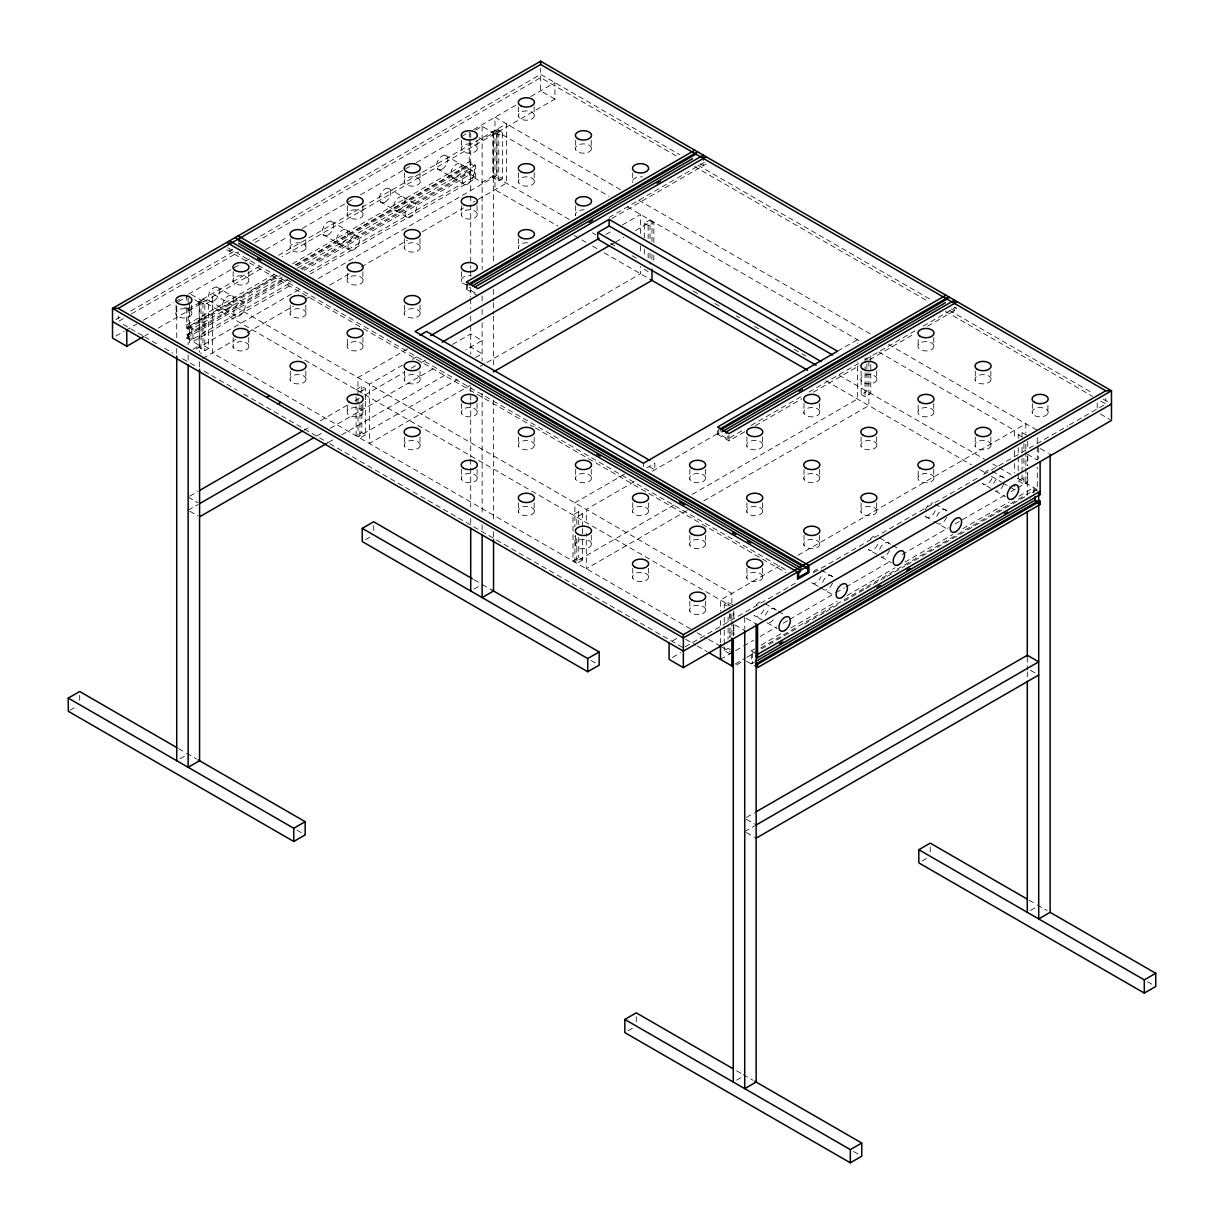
<?xml version="1.0" encoding="UTF-8"?>
<svg xmlns="http://www.w3.org/2000/svg" width="1224" height="1224" viewBox="0 0 1224 1224"><rect width="100%" height="100%" fill="white"/><g stroke="black" fill="none" stroke-linecap="round" stroke-linejoin="round"><path stroke-width="0.75" stroke-dasharray="5 3.75" d="M232.805 249.482L229.531 251.364L229.531 247.738M115.821 319.648L120.778 316.787M130.693 311.064L234.84 250.935M253.016 240.44L540.641 74.389L679.626 154.622M123.18 318.699L118.223 321.56L118.223 315.914M131.427 313.941L238.68 252.022M255.173 242.49L540.641 77.678L677.79 156.856M115.821 336.126L124.083 331.367M125.735 330.404L136.706 324.069M143.315 320.26L173.67 302.726M175.323 301.777L181.948 297.952M188.557 294.142L239.797 264.552M245.703 261.14L249.711 258.83M265.516 249.711L287.732 236.875M302.389 228.414L353.246 199.053M360.468 194.891L409.795 166.403M416.405 162.593L467.92 132.85M473.52 129.622L515.855 105.172M530.726 96.589L554.916 82.62L554.916 99.098L282.025 256.658M178.367 301.67L188.144 296.024M475.616 130.05L482.134 126.286L494.97 133.707M208.646 348.457L202.939 345.153L202.939 299.023L208.646 302.313L208.646 348.457L204.821 350.661L199.114 347.371L199.114 301.226L262.074 264.874M278.582 255.342L506.399 123.823L506.399 183.141L473.382 202.205M188.144 309.198L199.573 302.619L199.573 352.237M144.968 335.789L148.272 333.877M158.187 328.154L263.986 267.062M199.114 301.226L204.821 304.516L208.646 302.313M274.298 274.298L186.721 324.865L193.01 328.491L193.01 341.664L292.154 284.427M292.475 263.803L469.297 161.721L475.57 165.347L475.57 178.536L310.33 273.931M186.721 308.173L186.721 328.154L187.869 328.812L187.869 326.839L277.098 275.323M295.275 264.828L470.429 163.695L474.422 166.005L474.422 176.547L309.182 271.957M186.721 328.154L277.603 275.675M295.78 265.195L469.297 165.011L470.429 165.668L470.429 163.695M187.869 328.812L280.403 275.385M296.927 265.853L470.429 165.668M187.869 326.839L191.862 329.149L282.239 276.961M297.616 268.087L475.57 165.347M193.04 349.223L199.573 345.459L186.721 338.038L186.721 334.749L284.213 278.46M300.737 268.913L469.297 171.605L470.429 172.263L470.429 174.252L302.389 271.254M186.721 334.749L187.869 335.407L285.36 279.118M301.884 269.571L470.429 172.263M186.721 338.038L287.518 279.852M187.869 335.407L187.869 337.38L191.862 339.691L289.354 283.402M196.177 349.054L301.838 288.068M318.347 278.537L496.913 175.43L502.62 178.719L502.62 132.59L496.913 129.285L496.868 175.46L496.913 129.285L502.574 132.62L498.749 134.824L493.043 131.534L493.043 177.679L498.795 180.938L502.62 178.719M202.648 358.51L235.666 339.446M247.217 332.775L293.439 306.092M304.99 299.421L311.6 295.611M329.761 285.115L349.574 273.686M361.126 267.016L407.347 240.332M422.203 231.749L463.468 207.927M466.436 283.83L466.436 289.262L469.741 287.349M609.078 217.459L705.039 162.042M611.878 218.484L706.187 164.031M407.546 348.962L357.974 377.589L357.974 436.907L457.118 379.67M605.834 234.488L612.444 230.663M622.358 224.941L640.534 214.445L640.534 234.84M365.624 399.667L365.624 388.589L361.799 386.386L356.092 389.691L356.092 395.214M644.314 237.976L644.314 223.212L650.021 219.922L650.021 240.225M402.436 365.104L369.388 384.183L369.388 443.501L470.184 385.315M412.35 359.382L417.308 356.521M610.654 244.892L613.958 242.979M615.611 242.031L623.873 237.257M635.44 230.586L651.964 221.039L651.964 241.434M359.917 391.894L365.624 388.589M644.314 223.212L648.139 225.43L653.846 222.125L653.846 242.428M189.797 496.103L198.058 491.344M303.827 430.282L310.437 426.457M320.351 420.735L346.79 405.481M355.052 400.707L363.314 395.933M364.966 394.985L404.624 372.081M411.233 368.271L419.495 363.497M421.148 362.549L426.105 359.688M452.543 344.418L470.72 333.923L482.134 340.517L465.61 350.049M188.144 510.24L198.058 504.517M316.894 435.912L322.004 432.975M330.113 428.293L436.019 367.139M328.46 442.415L333.418 439.554M341.68 434.795L447.433 373.733M475.524 357.515L482.134 353.705L470.72 347.111M365.624 401.518L365.624 434.734L361.799 432.531L356.092 435.821L356.092 406.292M480.252 366.313L485.209 363.452M486.861 362.503L640.534 273.778L640.534 266.358M365.624 434.734L359.917 438.039L359.917 404.807M69.906 710.348L76.424 706.585M365.517 539.677L370.413 536.846M624.469 474.208L574.898 502.819L574.898 526.932M837.629 351.135L857.458 339.691L857.458 343.393M646.654 467.981L654.809 463.284L654.809 469.863L646.547 465.089M582.548 526.748L582.548 513.835L578.722 511.632L573.016 514.922L573.016 561.066L578.722 557.762L582.548 559.98L582.548 537.826M634.231 481.751L586.311 509.413L586.311 522.388M652.407 471.255L720.676 431.843M717.601 430.649L717.601 434.275L720.921 432.363M582.548 513.835L576.841 517.125L576.841 524.515M718.748 428.997L718.748 433.617L727.882 438.896L744.422 429.333M751.046 425.508L802.332 395.903M808.957 392.078L858.59 363.421M865.215 359.596L916.501 329.99M923.126 326.165L956.219 307.056M717.601 434.275L729.03 440.869L745.569 431.307M755.361 425.661L801.827 398.84M813.409 392.154L859.049 365.792M869.667 359.672L915.001 333.494M927.578 326.227L957.352 309.045L954.093 307.147M179.989 758.834L184.885 756.019M473.979 589.111L480.497 585.347M861.084 371.025L861.222 394.602L866.944 391.298L866.944 358.081M674.042 504.915L574.898 562.153L574.898 536.188M692.218 494.419L857.458 399.009L857.458 361.937M861.222 394.602L865.047 396.806L870.769 393.501L870.769 354.746M582.548 559.98L576.841 563.269L576.841 537.428M687.108 510.546L586.311 568.747L586.311 533.511M703.632 500.998L868.872 405.603L868.872 370.382M779.887 565.733L720.462 600.051L720.462 611.174M798.048 555.252L1025.865 423.733L1025.865 433.005M733.819 605.528L728.051 602.254L724.226 604.472L729.994 607.731M1018.215 438.422L1018.215 434.734L1022.04 432.531L1027.747 435.821M672.389 640.978L677.346 638.117M685.012 646.884L797.206 582.104M813.715 572.572L977.073 478.263M983.668 474.453L1067.818 425.86M1069.47 424.912L1082.674 417.292M1084.326 416.344L1104.124 404.914M672.389 657.472L680.651 652.698M729.994 653.876L724.226 650.602L728.112 648.368L732.334 650.877M1018.215 473.489L1018.215 480.879L1022.04 478.676L1027.747 481.965L1027.747 472.739M720.462 659.369L741.928 646.976M743.565 646.027L753.479 640.305M760.073 636.495L776.582 626.963M783.192 623.154L788.149 620.293M789.786 619.344L834.37 593.609M836.023 592.661L844.269 587.887M845.922 586.939L890.491 561.204M902.042 554.533L948.279 527.85M954.873 524.04L1004.399 495.445M1011.009 491.635L1015.951 488.774M1017.603 487.825L1027.747 481.965M754.596 662.077L751.291 663.989L751.291 650.801L754.596 648.904M761.206 645.079L781.034 633.634M790.949 627.912L837.216 601.198M847.13 595.476L895.05 567.798M904.964 562.076L952.884 534.414M962.798 528.692L1009.066 501.978M1018.98 496.256L1033.852 487.672L1033.852 493.318M760.685 648.016L1034.999 489.646L1037.661 491.176M735.18 664.066L745.079 658.344M746.732 657.38L754.994 652.622M761.588 648.812L797.91 627.836M804.505 624.026L824.318 612.597M825.971 611.633L837.522 604.962M844.132 601.152L863.945 589.723M865.597 588.759L885.396 577.33M887.048 576.382L905.209 565.886M906.862 564.937L1025.727 496.317M1032.322 492.507L1037.279 489.646L1037.279 467.293M736.573 664.907L741.453 662.077M746.38 817.433L754.642 812.675M744.727 831.57L754.642 825.848M628.111 1030.73L632.992 1027.915M922.085 861.008L926.981 858.177M736.573 1080.165L741.453 1077.35M1030.547 910.442L1035.443 907.611M700.067 163.786L703.341 165.668L703.341 158.416M951.247 308.8L954.506 310.682L954.506 307.056M697.833 165.133L931.127 299.834M949.334 310.33L1093.277 393.439M1103.207 399.177L1111.484 403.951M694.314 166.403L928.97 301.869M945.494 311.416L1092.558 396.316M1100.82 401.089L1105.777 403.951L1105.777 398.305M554.916 99.098L540.641 90.867L540.641 68.269M1100.391 414.018L1109.893 419.511M620.537 189.72L494.97 117.229L494.97 189.735L557.838 226.027M638.744 200.231L872.008 334.902M888.548 344.449L1037.279 430.328M494.97 130.417L609.124 196.314M627.331 206.825L860.717 341.572M878.786 352.007L1014.436 430.328L1014.436 439.584M1018.215 434.734L1023.922 438.039M1040.339 448.565L1048.494 453.278M478.875 137.593L482.134 139.475L493.547 132.88L493.547 262.686M1027.288 454.211L1037.065 459.857M569.267 219.433L493.547 175.72L482.134 182.315L469.297 174.91L469.297 171.605M592.416 232.805L595.736 234.717M610.623 243.316L615.58 246.177M632.12 255.74L637.092 258.601M693.335 291.067L698.292 293.944M714.847 303.491L719.804 306.352M736.343 315.899L739.663 317.812M754.55 326.41L759.507 329.271M776.047 338.834L779.367 340.731M794.254 349.33L805.836 356.016M838.914 375.125L984.494 459.168M992.771 463.957L997.728 466.818M999.396 467.767L1010.963 474.453M1017.588 478.278L1037.279 489.646M1018.215 480.879L1023.922 484.168L1023.922 474.943M644.314 269.357L648.139 271.56M445.031 155.188L472.801 171.222A8.078 4.667 -60 0 1 467.859 183.967A8.078 4.667 -60 0 1 462.917 176.929A8.078 4.667 -60 0 1 472.801 171.222M992.266 471.133L1004.766 478.354M470.429 174.252L474.422 176.547M574.393 235.574L585.959 242.26M592.584 246.085L597.542 248.946M604.166 252.771L651.964 280.373M825.848 380.756L971.428 464.814M979.705 469.588L984.662 472.449M991.287 476.274L1001.201 481.996M1002.869 482.96L1007.826 485.821M1009.479 486.785L1014.436 489.646L1014.436 484.077M437.228 168.698L465.013 184.732M990.996 488.407L982.382 483.434A8.078 4.667 -60 0 0 992.266 477.727M995.387 490.946L1005.409 496.73M387.947 188.144L415.716 204.178A8.078 4.667 -60 0 1 410.774 216.923A8.078 4.667 -60 0 1 405.832 209.885A8.078 4.667 -60 0 1 415.716 204.178M935.182 504.089L947.682 511.311M380.144 201.654L407.929 217.688M925.298 516.39L932.275 520.429M933.912 521.363L948.325 529.686M475.187 292.995L467.583 288.604L467.583 283.983M466.436 289.262L477.85 295.856M330.863 221.1L358.632 237.135A8.078 4.667 -60 0 1 353.69 249.88A8.078 4.667 -60 0 1 348.748 242.842A8.078 4.667 -60 0 1 358.632 237.135M879.735 537.994L890.598 544.267M892.694 545.476L897.452 548.214M323.06 234.61L350.844 250.645M876.828 554.319L868.214 549.346A8.078 4.667 -60 0 0 878.098 543.64M881.219 556.859L891.24 562.642M1030.547 670.324L1035.443 673.154M821.013 570.002L833.513 577.223M286.768 279.577L291.664 282.392M818.122 586.342L811.13 582.303A8.078 4.667 -60 0 0 821.013 576.596M819.743 587.275L834.156 595.598M227.817 247.738L787.078 570.629M226.685 249.711L362.365 328.047M363.39 328.644L533.587 426.901M535.24 427.864L785.946 572.602M216.694 287.013L244.463 303.047A8.078 4.667 -60 0 1 239.522 315.792A8.078 4.667 -60 0 1 234.58 308.754A8.078 4.667 -60 0 1 244.463 303.047M765.107 603.646L776.429 610.179M778.525 611.388L784.859 615.045M208.891 300.523L236.676 316.557M762.2 619.971L754.045 615.259A8.078 4.667 -60 0 0 763.929 609.552M767.05 622.771L777.072 628.555M191.204 294.494L363.115 393.746M364.783 394.694L730.238 605.696M194.677 299.788L199.573 302.619M746.319 618.273L757.564 624.76M184.885 307.316L189.582 310.024M734.936 624.883L744.727 630.528M751.291 650.801L757.564 654.427M690.52 628.907L212.41 352.879L212.41 293.546L731.876 593.456L731.876 602.728M697.129 632.731L707.059 638.454M708.711 639.418L720.293 646.088M721.946 647.052L731.876 652.774M746.365 661.144L757.564 667.615M685.715 639.311L695.645 645.048M697.298 645.997L707.227 651.734M123.18 324.421L136.4 332.056M138.052 333.005L143.009 335.866M144.661 336.829L157.881 344.464M164.49 348.274L172.752 353.048M182.667 358.77L197.538 367.353M204.148 371.178L237.196 390.257M243.805 394.067L328.078 442.721M329.73 443.669L683.359 647.833M474.071 579.748L480.649 583.542M482.302 584.491L491.926 590.044M1029.001 900.13L1035.581 903.924M1037.218 904.873L1047.101 910.579M590.932 660.394L599.163 665.152M1147.5 981.725L1155.731 986.483M188.144 497.066L197.936 502.712M746.349 819.33L754.504 824.043M189.781 511.188L197.936 515.901M746.349 832.519L754.504 837.231M178.444 748.522L185.023 752.332M186.675 753.28L196.544 758.972M736.664 1070.801L741.591 1073.662M743.243 1074.611L753.112 1080.318M296.942 830.132L305.174 834.875M853.511 1151.463L858.452 1154.309M1097.209 403.033L1097.209 408.525M1047.928 405.343L1047.928 413.406A8.078 4.667 0 0 1 1034.418 415.487A8.078 4.667 0 0 1 1038.044 407.699A8.078 4.667 0 0 1 1047.928 413.406M1038.702 447.617L1038.702 459.077M1037.279 437.733L1037.279 443.302M1037.279 446.806L1037.279 459.979M1032.337 403.461L1032.337 413.406M1027.747 441.359L1027.747 448.749M1027.747 456.124L1027.747 465.349M1027.288 456.078L1027.288 465.671M1027.288 472.847L1027.288 496.21M1027.288 657.135L1027.288 669.911M1027.288 671.823L1027.288 677.545M1025.865 444.128L1025.865 449.682M1025.865 451.534L1025.865 466.375M1025.865 468.226L1025.865 483.052M1023.922 443.562L1023.922 450.952M1023.922 458.327L1023.922 467.568M1022.04 432.531L1022.04 436.218M1022.04 447.296L1022.04 456.521M1022.04 458.373L1022.04 473.137M1022.04 474.973L1022.04 478.676M1018.215 447.663L1018.215 455.037M1018.215 456.889L1018.215 471.653M1014.436 450.707L1014.436 456.277M1014.436 463.697L1014.436 472.954M990.843 371.025L990.843 380.45A8.078 4.667 0 0 1 977.333 382.531A8.078 4.667 0 0 1 980.959 374.728A8.078 4.667 0 0 1 990.843 380.45M990.843 436.937L990.843 446.362A8.078 4.667 0 0 1 977.333 448.443A8.078 4.667 0 0 1 980.959 440.655A8.078 4.667 0 0 1 990.843 446.362M975.253 371.025L975.253 380.45M975.253 436.937L975.253 446.362M933.759 337.533L933.759 347.478A8.078 4.667 0 0 1 920.249 349.574A8.078 4.667 0 0 1 923.875 341.771A8.078 4.667 0 0 1 933.759 347.478M933.759 403.461L933.759 413.406A8.078 4.667 0 0 1 920.249 415.487A8.078 4.667 0 0 1 923.875 407.699A8.078 4.667 0 0 1 933.759 413.406M933.759 469.373L933.759 479.318A8.078 4.667 0 0 1 920.249 481.399A8.078 4.667 0 0 1 923.875 473.612A8.078 4.667 0 0 1 933.759 479.318M930.24 846.886L930.24 854.413M918.168 339.43L918.168 347.478M918.168 405.343L918.168 413.406M918.168 471.255L918.168 479.318M876.675 371.025L876.675 380.45A8.078 4.667 0 0 1 863.165 382.531A8.078 4.667 0 0 1 866.791 374.728A8.078 4.667 0 0 1 876.675 380.45M876.675 436.937L876.675 446.362A8.078 4.667 0 0 1 863.165 448.443A8.078 4.667 0 0 1 866.791 440.655A8.078 4.667 0 0 1 876.675 446.362M876.675 502.85L876.675 512.275A8.078 4.667 0 0 1 863.165 514.355A8.078 4.667 0 0 1 866.791 506.568A8.078 4.667 0 0 1 876.675 512.275M868.872 361.111L868.872 368.531M865.047 358.051L865.047 370.964M865.047 372.815L865.047 396.806M861.084 436.937L861.084 446.362M861.084 502.85L861.084 512.275M819.59 403.461L819.59 413.406A8.078 4.667 0 0 1 806.081 415.487A8.078 4.667 0 0 1 809.707 407.699A8.078 4.667 0 0 1 819.59 413.406M819.59 469.373L819.59 479.318A8.078 4.667 0 0 1 806.081 481.399A8.078 4.667 0 0 1 809.707 473.612A8.078 4.667 0 0 1 819.59 479.318M819.59 535.286L819.59 545.231A8.078 4.667 0 0 1 806.081 547.312A8.078 4.667 0 0 1 809.707 539.524A8.078 4.667 0 0 1 819.59 545.231M804 403.461L804 413.406M804 469.373L804 479.318M804 535.286L804 545.231M762.506 436.937L762.506 446.362A8.078 4.667 0 0 1 748.996 448.443A8.078 4.667 0 0 1 752.622 440.655A8.078 4.667 0 0 1 762.506 446.362M762.506 502.85L762.506 512.275A8.078 4.667 0 0 1 748.996 514.355A8.078 4.667 0 0 1 752.622 506.568A8.078 4.667 0 0 1 762.506 512.275M762.506 568.242L762.506 578.187A8.078 4.667 0 0 1 748.996 580.268A8.078 4.667 0 0 1 752.622 572.48A8.078 4.667 0 0 1 762.506 578.187M752.423 652.774L752.423 663.332M746.915 436.937L746.915 446.362M746.915 502.85L746.915 512.275M746.915 568.242L746.915 578.187M744.727 617.355L744.727 628.799M733.819 612.903L733.819 618.441L733.757 611.097M733.298 623.949L733.298 635.394M731.876 613.851L731.876 619.619M731.876 621.272L731.876 636.296M729.994 613.27L729.994 620.644L729.932 609.613M729.03 435.423L729.03 440.869M728.112 602.223L728.051 605.957M728.112 616.988L728.051 626.244M728.112 628.065L728.051 639.173M727.882 435.821L727.882 438.896M724.287 604.427L724.226 608.16M724.287 617.355L724.226 628.463M724.287 630.268L724.226 645.063M724.287 646.884L724.226 650.602M720.462 620.446L720.462 627.851M720.462 629.717L720.462 642.692M705.422 469.373L705.422 479.318A8.078 4.667 0 0 1 691.912 481.399A8.078 4.667 0 0 1 695.538 473.612A8.078 4.667 0 0 1 705.422 479.318M705.422 535.286L705.422 545.231A8.078 4.667 0 0 1 691.912 547.312A8.078 4.667 0 0 1 695.538 539.524A8.078 4.667 0 0 1 705.422 545.231M705.422 601.198L705.422 611.143A8.078 4.667 0 0 1 691.912 613.239A8.078 4.667 0 0 1 695.538 605.436A8.078 4.667 0 0 1 705.422 611.143M689.831 469.373L689.831 479.318M689.831 535.286L689.831 545.231M689.831 601.198L689.831 611.143M653.846 255.357L653.846 260.896M651.964 254.408L651.964 261.829M650.021 253.138L650.021 264.216M648.139 225.43L648.139 238.343M648.139 253.108L648.139 258.647M648.337 502.85L648.337 512.275A8.078 4.667 0 0 1 634.828 514.355A8.078 4.667 0 0 1 638.454 506.568A8.078 4.667 0 0 1 648.337 512.275M648.337 568.242L648.337 578.187A8.078 4.667 0 0 1 634.828 580.268A8.078 4.667 0 0 1 638.454 572.48A8.078 4.667 0 0 1 648.337 578.187M644.314 249.053L644.314 256.443M643.396 463.284L643.396 466.573M640.534 245.963L640.534 253.383M636.266 1016.609L636.266 1022.254M632.747 172.752L632.747 182.697M632.747 502.85L632.747 512.275M632.747 568.242L632.747 578.187M591.253 140.332L591.253 149.741A8.078 4.667 0 0 1 577.743 151.837A8.078 4.667 0 0 1 581.369 144.034A8.078 4.667 0 0 1 591.253 149.741M591.253 469.373L591.253 479.318A8.078 4.667 0 0 1 577.743 481.399A8.078 4.667 0 0 1 581.369 473.612A8.078 4.667 0 0 1 591.253 479.318M591.253 535.286L591.253 545.231A8.078 4.667 0 0 1 577.743 547.312A8.078 4.667 0 0 1 581.369 539.524A8.078 4.667 0 0 1 591.253 545.231M582.548 528.6L582.548 535.974M578.722 511.632L578.722 524.545M578.722 537.458L578.722 557.762M575.663 140.332L575.663 149.741M575.663 205.708L575.663 215.653A8.078 4.667 0 0 1 584.169 209.809M575.663 469.373L575.663 479.318M575.663 535.286L575.663 545.231M534.169 106.84L534.169 116.785A8.078 4.667 0 0 1 520.659 118.881A8.078 4.667 0 0 1 524.285 111.078A8.078 4.667 0 0 1 534.169 116.785M534.169 172.752L534.169 182.697A8.078 4.667 0 0 1 520.659 184.793A8.078 4.667 0 0 1 524.285 176.99A8.078 4.667 0 0 1 534.169 182.697M534.169 436.937L534.169 446.362A8.078 4.667 0 0 1 520.659 448.443A8.078 4.667 0 0 1 524.285 440.655A8.078 4.667 0 0 1 534.169 446.362M534.169 502.85L534.169 512.275A8.078 4.667 0 0 1 520.659 514.355A8.078 4.667 0 0 1 524.285 506.568A8.078 4.667 0 0 1 534.169 512.275M518.578 106.84L518.578 116.785M518.578 172.752L518.578 182.697M518.578 238.665L518.578 248.61A8.078 4.667 0 0 1 528.462 242.903M518.578 436.937L518.578 446.362M518.578 502.85L518.578 512.275M498.749 180.968L498.795 134.793L493.088 131.504L493.088 177.633M493.547 289.399L493.547 300.859M493.547 302.772L493.547 314.216M493.547 316.129L493.547 367.659M493.547 400.11L493.547 522.281M493.547 531.828L493.547 539.463M482.134 126.286L482.134 269.448M482.134 295.994L482.134 301.9M482.134 309.351L482.134 315.257M482.134 322.723L482.134 361.08M482.134 393.348L482.134 515.687M482.134 525.05L482.134 532.868M477.085 140.332L477.085 149.741A8.078 4.667 0 0 1 463.575 151.837A8.078 4.667 0 0 1 467.201 144.034A8.078 4.667 0 0 1 477.085 149.741M477.085 205.708L477.085 215.653A8.078 4.667 0 0 1 463.575 217.75A8.078 4.667 0 0 1 467.201 209.947A8.078 4.667 0 0 1 477.085 215.653M477.085 403.461L477.085 413.406A8.078 4.667 0 0 1 463.575 415.487A8.078 4.667 0 0 1 467.201 407.699A8.078 4.667 0 0 1 477.085 413.406M477.085 469.373L477.085 479.318A8.078 4.667 0 0 1 463.575 481.399A8.078 4.667 0 0 1 467.201 473.612A8.078 4.667 0 0 1 477.085 479.318M470.72 132.88L470.72 193.958M470.72 195.871L470.72 268.408M470.72 270.32L470.72 276.043M470.72 287.502L470.72 297.034M470.72 298.947L470.72 308.494M470.72 316.129L470.72 323.763M470.72 325.676L470.72 354.302M470.72 386.753L470.72 400.11M470.72 402.023L470.72 457.378M470.72 459.291L470.72 507.011M470.72 518.456L470.72 524.178M469.297 132.054L469.297 137.624M469.297 139.475L469.297 165.011M461.494 140.332L461.494 149.741M461.494 205.708L461.494 215.653M461.494 271.621L461.494 281.566M461.494 403.461L461.494 413.406M461.494 469.373L461.494 479.318M420 172.752L420 182.697A8.078 4.667 0 0 1 406.49 184.793A8.078 4.667 0 0 1 410.117 176.99A8.078 4.667 0 0 1 420 182.697M420 238.665L420 248.61A8.078 4.667 0 0 1 406.49 250.706A8.078 4.667 0 0 1 410.117 242.903A8.078 4.667 0 0 1 420 248.61M420 305.113L420 314.522A8.078 4.667 0 0 1 406.49 316.618A8.078 4.667 0 0 1 410.117 308.815A8.078 4.667 0 0 1 420 314.522M420 371.025L420 380.45A8.078 4.667 0 0 1 406.49 382.531A8.078 4.667 0 0 1 410.117 374.728A8.078 4.667 0 0 1 420 380.45M420 436.937L420 446.362A8.078 4.667 0 0 1 406.49 448.443A8.078 4.667 0 0 1 410.117 440.655A8.078 4.667 0 0 1 420 446.362M404.41 172.752L404.41 182.697M404.41 238.665L404.41 248.61M404.41 305.113L404.41 314.522M404.41 371.025L404.41 380.45M404.41 436.937L404.41 446.362M373.672 525.555L373.672 533.083M362.916 205.708L362.916 215.653A8.078 4.667 0 0 1 349.406 217.75A8.078 4.667 0 0 1 353.032 209.947A8.078 4.667 0 0 1 362.916 215.653M362.916 271.621L362.916 281.566A8.078 4.667 0 0 1 349.406 283.662A8.078 4.667 0 0 1 353.032 275.859A8.078 4.667 0 0 1 362.916 281.566M362.916 337.533L362.916 347.478A8.078 4.667 0 0 1 349.406 349.574A8.078 4.667 0 0 1 353.032 341.771A8.078 4.667 0 0 1 362.916 347.478M362.916 403.461L362.916 413.406A8.078 4.667 0 0 1 349.406 415.487A8.078 4.667 0 0 1 353.032 407.699A8.078 4.667 0 0 1 362.916 413.406M361.799 386.386L361.799 393.776M361.799 404.838L361.799 432.531M356.092 397.066L356.092 404.456M347.325 205.708L347.325 215.653M347.325 273.503L347.325 281.566M347.325 339.43L347.325 347.478M347.325 405.343L347.325 413.406M305.832 240.547L305.832 248.61A8.078 4.667 0 0 1 292.337 250.706A8.078 4.667 0 0 1 295.948 242.903A8.078 4.667 0 0 1 305.832 248.61M305.832 305.113L305.832 314.522A8.078 4.667 0 0 1 292.337 316.618A8.078 4.667 0 0 1 295.948 308.815A8.078 4.667 0 0 1 305.832 314.522M305.832 371.025L305.832 380.45A8.078 4.667 0 0 1 292.337 382.531A8.078 4.667 0 0 1 295.948 374.728A8.078 4.667 0 0 1 305.832 380.45M290.241 238.665L290.241 248.61M290.241 305.113L290.241 314.522M290.241 371.025L290.241 380.45M248.747 271.621L248.747 281.566A8.078 4.667 0 0 1 235.253 283.662A8.078 4.667 0 0 1 238.864 275.859A8.078 4.667 0 0 1 248.747 281.566M248.747 337.533L248.747 347.478A8.078 4.667 0 0 1 235.253 349.574A8.078 4.667 0 0 1 238.864 341.771A8.078 4.667 0 0 1 248.747 347.478M233.157 271.621L233.157 281.566M233.157 337.533L233.157 347.478M204.821 304.516L204.821 350.661M200.996 300.14L200.996 353.904M199.573 361.784L199.573 369.418M191.663 305.113L191.663 314.522A8.078 4.667 0 0 1 178.168 316.618A8.078 4.667 0 0 1 181.779 308.815A8.078 4.667 0 0 1 191.663 314.522M191.862 329.149L191.862 339.691M189.582 302.818L189.582 345.459M188.144 297.922L188.144 305.572M188.144 307.469L188.144 344.602M188.144 355.021L188.144 360.912M186.721 295.198L186.721 300.752M176.73 306.428L176.73 338.88M176.73 348.427L176.73 354.149M176.072 305.113L176.072 314.522M79.698 695.278L79.698 702.806M467.201 284.871A8.078 4.667 0 0 1 461.494 279.164A8.078 4.667 0 0 1 471.378 275.859M632.747 180.28A8.078 4.667 0 0 1 642.631 176.99M879.628 549.346A8.078 4.667 -60 0 1 886.054 542.569A8.078 4.667 -60 0 1 890.292 546.501M889.527 550.234A8.078 4.667 -60 0 1 881.724 557.149M946.611 517.278A8.078 4.667 -60 0 1 938.808 524.193M936.712 516.39A8.078 4.667 -60 0 1 946.611 510.683M1003.695 484.322A8.078 4.667 -60 0 1 995.892 491.237M993.796 483.434A8.078 4.667 -60 0 1 1003.695 477.727M832.442 583.19A8.078 4.667 -60 0 1 824.639 590.106M822.543 582.303A8.078 4.667 -60 0 1 832.442 576.596M773.262 619.772A8.078 4.667 -60 0 1 767.555 623.062M765.459 615.259A8.078 4.667 -60 0 1 775.358 609.552M870.31 539.141A8.078 4.667 -60 0 1 876.017 535.837M935.182 510.683A8.078 4.667 -60 0 1 928.771 517.461A8.078 4.667 -60 0 1 924.533 513.544M925.298 509.796A8.078 4.667 -60 0 1 933.101 502.88M984.479 473.229A8.078 4.667 -60 0 1 990.185 469.924M813.226 572.098A8.078 4.667 -60 0 1 818.933 568.793M756.141 605.054A8.078 4.667 -60 0 1 761.848 601.764M733.819 635.057L733.819 625.816L733.757 635.088M729.994 637.26L729.994 628.034L729.932 637.291M342.276 243.285A8.078 4.667 -60 0 0 347.218 230.54A8.078 4.667 -60 0 0 337.334 236.263A8.078 4.667 -60 0 0 342.276 243.285M228.108 309.198A8.078 4.667 -60 0 0 233.05 296.468A8.078 4.667 -60 0 0 223.166 302.175A8.078 4.667 -60 0 0 228.108 309.198M399.361 210.329A8.078 4.667 -60 0 0 404.303 197.584A8.078 4.667 -60 0 0 394.419 203.291A8.078 4.667 -60 0 0 399.361 210.329M456.445 177.373A8.078 4.667 -60 0 0 461.387 164.628A8.078 4.667 -60 0 0 451.503 170.335A8.078 4.667 -60 0 0 456.445 177.373M328.001 235.054A8.078 4.667 -60 0 0 332.943 222.309A8.078 4.667 -60 0 0 323.06 228.016A8.078 4.667 -60 0 0 328.001 235.054M213.833 300.966A8.078 4.667 -60 0 0 218.79 288.221A8.078 4.667 -60 0 0 208.891 293.928A8.078 4.667 -60 0 0 213.833 300.966M385.086 202.098A8.078 4.667 -60 0 0 390.028 189.353A8.078 4.667 -60 0 0 380.144 195.06A8.078 4.667 -60 0 0 385.086 202.098M442.17 169.142A8.078 4.667 -60 0 0 447.112 156.397A8.078 4.667 -60 0 0 437.228 162.103A8.078 4.667 -60 0 0 442.17 169.142"/><path stroke-width="1.5" d="M669.084 642.891L669.084 659.369L683.359 667.615L1111.484 420.429L1111.484 390.777L540.641 61.2L112.516 308.372L112.516 338.038L126.791 346.285L143.315 336.738M118.223 308.372L540.641 64.489L1105.777 390.777L1111.484 390.777L683.359 637.949L112.516 308.372L118.223 308.372L683.359 634.659L1105.777 390.777M266.648 397.356L269.494 395.719M694.773 150.185L466.436 282.01L477.85 288.604L706.187 156.779M697.619 151.837L469.297 283.662L469.297 284.978L695.966 154.102M472.541 285.743L692.6 158.692M475.004 286.952L703.341 155.127L703.341 156.442M589.172 222.355L592.477 220.442M657.013 183.187L660.317 181.29M278.062 403.951L280.908 402.313M609.139 219.387L415.058 331.444L643.396 463.284L837.476 351.227L609.139 219.387L609.139 225.981L832.519 354.945M419.954 335.208L426.472 331.444L649.852 460.408M816.133 365.272L597.725 239.17L597.725 232.575L609.139 225.981M430.68 335.606L599.224 238.298M442.094 342.2L609.001 245.84M199.711 490.38L302.175 431.231M199.573 503.661L313.589 437.825M199.573 516.834L326.808 443.379M493.318 371.958L651.964 280.373L651.964 269.249M198.196 759.936L305.174 821.686L305.174 834.875L293.76 841.469L68.269 711.282L68.269 698.108L79.698 691.514L176.791 747.573M492.17 590.197L599.163 651.964L599.163 665.152L587.734 671.731L362.258 541.559L362.258 528.37L373.672 521.776L472.418 578.799M945.938 295.198L717.601 427.023L729.03 433.617L957.352 301.793M947.146 299.115L720.462 429.991L720.462 428.675L948.799 296.851L948.799 298.166M722.053 431.705L945.433 302.741M798.966 391.252L802.286 389.339M68.269 698.108L293.76 828.281L305.174 821.686M362.258 528.37L587.734 658.558L599.163 651.964M1111.484 403.951L683.359 651.137L112.516 321.56M757.564 654.427L1040.125 491.298M779.55 643.717L782.855 641.804M877.057 587.428L880.362 585.516M906.8 570.246L910.105 568.349M1004.292 513.958L1007.597 512.06M756.417 655.085L756.417 657.074L757.564 657.732L1040.125 494.588L1040.125 461.632M755.728 661.419L1034.999 500.188L1038.992 502.498M756.417 665.642L756.417 663.653L1038.992 500.524L1040.125 501.182L1040.125 504.472L757.564 667.615L757.564 664.311L1040.125 501.182M756.294 811.711L1027.288 655.253L1038.702 661.847L756.141 824.991M756.141 838.165L1038.702 675.036M754.764 1081.266L861.742 1143.032L861.742 1156.206L850.328 1162.8L624.837 1032.612L624.837 1019.439L636.266 1012.845L733.36 1068.904M1050.391 912.477L1155.731 973.294L1155.731 986.483L1144.302 993.077L918.826 862.889L918.826 849.701L930.24 843.122L1027.349 899.181M624.837 1019.439L850.328 1149.611L861.742 1143.032M918.826 849.701L1144.302 979.889L1155.731 973.294M597.725 232.575L821.105 361.539M1038.992 493.93L1040.125 494.588M650.48 279.516L807.656 370.26M1035.428 501.748L1040.125 504.472M238.099 235.88L808.942 565.442L808.942 572.694L797.528 579.289L797.528 572.036L226.685 242.459M235.253 237.517L806.081 567.094L806.081 568.41L807.794 567.416L807.794 572.036L798.66 577.315L798.66 572.694L800.374 571.7L800.374 570.384L229.531 240.822L229.531 242.138M238.558 240.745L802.776 566.498M238.619 243.423L801.184 568.211M257.667 258.371L260.972 260.284M596.853 454.211L600.173 456.124M679.595 501.978L684.553 504.839M732.533 532.547L735.853 534.444M747.436 541.13L750.74 543.043M756.417 663.653L757.564 664.311M708.88 652.683L733.298 666.789M1144.302 979.889L1144.302 993.077M1050.116 454.211L1050.116 912.324L1038.702 918.918L1038.702 493.257M1034.999 496.669L1034.999 500.188M1027.288 511.479L1027.288 656.554M1027.288 681.355L1027.288 912.324M954.506 301.456L954.506 300.14L726.169 431.965L726.169 433.281M850.328 1149.611L850.328 1162.8M757.564 624.76L757.564 657.732M756.141 623.949L756.141 1082.062L744.727 1088.641L744.727 630.528M733.298 638.851L733.298 1082.062M731.876 638.025L731.876 665.963M720.462 644.543L720.462 659.369M683.359 634.659L683.359 667.615M587.734 658.558L587.734 671.731M540.641 61.2L540.641 64.489M493.547 539.463L493.547 590.993L482.134 597.587L482.134 534.597M470.72 528.003L470.72 590.993M293.76 828.281L293.76 841.469M199.573 369.418L199.573 760.716L188.144 767.31L188.144 364.553M176.73 356.062L176.73 760.716M126.791 329.807L126.791 346.285M292.337 369.342A8.078 4.667 0 0 0 305.832 367.261A8.078 4.667 0 0 0 295.948 361.554A8.078 4.667 0 0 0 292.337 369.342M178.168 303.43A8.078 4.667 0 0 0 191.663 301.349A8.078 4.667 0 0 0 181.779 295.642A8.078 4.667 0 0 0 178.168 303.43M235.253 336.386A8.078 4.667 0 0 0 248.747 334.305A8.078 4.667 0 0 0 238.864 328.598A8.078 4.667 0 0 0 235.253 336.386M691.912 600.051A8.078 4.667 0 0 0 705.422 597.955A8.078 4.667 0 0 0 695.538 592.248A8.078 4.667 0 0 0 691.912 600.051M634.828 567.094A8.078 4.667 0 0 0 648.337 564.998A8.078 4.667 0 0 0 638.454 559.292A8.078 4.667 0 0 0 634.828 567.094M577.743 534.138A8.078 4.667 0 0 0 591.253 532.042A8.078 4.667 0 0 0 581.369 526.335A8.078 4.667 0 0 0 577.743 534.138M349.406 336.386A8.078 4.667 0 0 0 362.916 334.305A8.078 4.667 0 0 0 353.032 328.598A8.078 4.667 0 0 0 349.406 336.386M235.253 270.473A8.078 4.667 0 0 0 248.747 268.393A8.078 4.667 0 0 0 238.864 262.686A8.078 4.667 0 0 0 235.253 270.473M292.337 303.43A8.078 4.667 0 0 0 305.832 301.349A8.078 4.667 0 0 0 295.948 295.642A8.078 4.667 0 0 0 292.337 303.43M748.996 567.094A8.078 4.667 0 0 0 762.506 564.998A8.078 4.667 0 0 0 752.622 559.292A8.078 4.667 0 0 0 748.996 567.094M691.912 534.138A8.078 4.667 0 0 0 705.422 532.042A8.078 4.667 0 0 0 695.538 526.335A8.078 4.667 0 0 0 691.912 534.138M634.828 501.182A8.078 4.667 0 0 0 648.337 499.086A8.078 4.667 0 0 0 638.454 493.379A8.078 4.667 0 0 0 634.828 501.182M406.49 303.43A8.078 4.667 0 0 0 420 301.349A8.078 4.667 0 0 0 410.117 295.642A8.078 4.667 0 0 0 406.49 303.43M292.337 237.517A8.078 4.667 0 0 0 305.832 235.436A8.078 4.667 0 0 0 295.948 229.73A8.078 4.667 0 0 0 292.337 237.517M349.406 270.473A8.078 4.667 0 0 0 362.916 268.393A8.078 4.667 0 0 0 353.032 262.686A8.078 4.667 0 0 0 349.406 270.473M806.081 534.138A8.078 4.667 0 0 0 819.59 532.042A8.078 4.667 0 0 0 809.707 526.335A8.078 4.667 0 0 0 806.081 534.138M748.996 501.182A8.078 4.667 0 0 0 762.506 499.086A8.078 4.667 0 0 0 752.622 493.379A8.078 4.667 0 0 0 748.996 501.182M691.912 468.226A8.078 4.667 0 0 0 705.422 466.13A8.078 4.667 0 0 0 695.538 460.423A8.078 4.667 0 0 0 691.912 468.226M463.575 270.473A8.078 4.667 0 0 0 477.085 268.393A8.078 4.667 0 0 0 467.201 262.686A8.078 4.667 0 0 0 463.575 270.473M349.406 204.561A8.078 4.667 0 0 0 362.916 202.48A8.078 4.667 0 0 0 353.032 196.773A8.078 4.667 0 0 0 349.406 204.561M406.49 237.517A8.078 4.667 0 0 0 420 235.436A8.078 4.667 0 0 0 410.117 229.73A8.078 4.667 0 0 0 406.49 237.517M863.165 501.182A8.078 4.667 0 0 0 876.675 499.086A8.078 4.667 0 0 0 866.791 493.379A8.078 4.667 0 0 0 863.165 501.182M806.081 468.226A8.078 4.667 0 0 0 819.59 466.13A8.078 4.667 0 0 0 809.707 460.423A8.078 4.667 0 0 0 806.081 468.226M748.996 435.27A8.078 4.667 0 0 0 762.506 433.174A8.078 4.667 0 0 0 752.622 427.467A8.078 4.667 0 0 0 748.996 435.27M520.659 237.517A8.078 4.667 0 0 0 534.169 235.436A8.078 4.667 0 0 0 524.285 229.73A8.078 4.667 0 0 0 520.659 237.517M406.49 171.605A8.078 4.667 0 0 0 420 169.524A8.078 4.667 0 0 0 410.117 163.802A8.078 4.667 0 0 0 406.49 171.605M463.575 204.561A8.078 4.667 0 0 0 477.085 202.48A8.078 4.667 0 0 0 467.201 196.773A8.078 4.667 0 0 0 463.575 204.561M920.249 468.226A8.078 4.667 0 0 0 933.759 466.13A8.078 4.667 0 0 0 923.875 460.423A8.078 4.667 0 0 0 920.249 468.226M863.165 435.27A8.078 4.667 0 0 0 876.675 433.174A8.078 4.667 0 0 0 866.791 427.467A8.078 4.667 0 0 0 863.165 435.27M806.081 402.313A8.078 4.667 0 0 0 819.59 400.217A8.078 4.667 0 0 0 809.707 394.511A8.078 4.667 0 0 0 806.081 402.313M577.743 204.561A8.078 4.667 0 0 0 591.253 202.48A8.078 4.667 0 0 0 581.369 196.773A8.078 4.667 0 0 0 577.743 204.561M463.575 138.649A8.078 4.667 0 0 0 477.085 136.553A8.078 4.667 0 0 0 467.201 130.846A8.078 4.667 0 0 0 463.575 138.649M520.659 171.605A8.078 4.667 0 0 0 534.169 169.524A8.078 4.667 0 0 0 524.285 163.802A8.078 4.667 0 0 0 520.659 171.605M977.333 435.27A8.078 4.667 0 0 0 990.843 433.174A8.078 4.667 0 0 0 980.959 427.467A8.078 4.667 0 0 0 977.333 435.27M920.249 402.313A8.078 4.667 0 0 0 933.759 400.217A8.078 4.667 0 0 0 923.875 394.511A8.078 4.667 0 0 0 920.249 402.313M863.165 369.342A8.078 4.667 0 0 0 876.675 367.261A8.078 4.667 0 0 0 866.791 361.554A8.078 4.667 0 0 0 863.165 369.342M634.828 171.605A8.078 4.667 0 0 0 648.337 169.524A8.078 4.667 0 0 0 638.454 163.802A8.078 4.667 0 0 0 634.828 171.605M520.659 105.692A8.078 4.667 0 0 0 534.169 103.596A8.078 4.667 0 0 0 524.285 97.889A8.078 4.667 0 0 0 520.659 105.692M577.743 138.649A8.078 4.667 0 0 0 591.253 136.553A8.078 4.667 0 0 0 581.369 130.846A8.078 4.667 0 0 0 577.743 138.649M1034.418 402.313A8.078 4.667 0 0 0 1047.928 400.217A8.078 4.667 0 0 0 1038.044 394.511A8.078 4.667 0 0 0 1034.418 402.313M977.333 369.342A8.078 4.667 0 0 0 990.843 367.261A8.078 4.667 0 0 0 980.959 361.554A8.078 4.667 0 0 0 977.333 369.342M920.249 336.386A8.078 4.667 0 0 0 933.759 334.305A8.078 4.667 0 0 0 923.875 328.598A8.078 4.667 0 0 0 920.249 336.386M349.406 402.313A8.078 4.667 0 0 0 362.916 400.217A8.078 4.667 0 0 0 353.032 394.511A8.078 4.667 0 0 0 349.406 402.313M406.49 435.27A8.078 4.667 0 0 0 420 433.174A8.078 4.667 0 0 0 410.117 427.467A8.078 4.667 0 0 0 406.49 435.27M463.575 468.226A8.078 4.667 0 0 0 477.085 466.13A8.078 4.667 0 0 0 467.201 460.423A8.078 4.667 0 0 0 463.575 468.226M520.659 501.182A8.078 4.667 0 0 0 534.169 499.086A8.078 4.667 0 0 0 524.285 493.379A8.078 4.667 0 0 0 520.659 501.182M406.49 369.342A8.078 4.667 0 0 0 420 367.261A8.078 4.667 0 0 0 410.117 361.554A8.078 4.667 0 0 0 406.49 369.342M463.575 402.313A8.078 4.667 0 0 0 477.085 400.217A8.078 4.667 0 0 0 467.201 394.511A8.078 4.667 0 0 0 463.575 402.313M520.659 435.27A8.078 4.667 0 0 0 534.169 433.174A8.078 4.667 0 0 0 524.285 427.467A8.078 4.667 0 0 0 520.659 435.27M577.743 468.226A8.078 4.667 0 0 0 591.253 466.13A8.078 4.667 0 0 0 581.369 460.423A8.078 4.667 0 0 0 577.743 468.226M898.844 564.616A8.078 4.667 -60 0 0 903.786 551.886A8.078 4.667 -60 0 0 893.903 557.593A8.078 4.667 -60 0 0 898.844 564.616M955.929 531.66A8.078 4.667 -60 0 0 960.871 518.93A8.078 4.667 -60 0 0 950.987 524.637A8.078 4.667 -60 0 0 955.929 531.66M1013.013 498.704A8.078 4.667 -60 0 0 1017.955 485.959A8.078 4.667 -60 0 0 1008.071 491.681A8.078 4.667 -60 0 0 1013.013 498.704M841.76 597.572A8.078 4.667 -60 0 0 846.702 584.842A8.078 4.667 -60 0 0 836.818 590.549A8.078 4.667 -60 0 0 841.76 597.572M784.676 630.528A8.078 4.667 -60 0 0 789.618 617.799A8.078 4.667 -60 0 0 779.734 623.506A8.078 4.667 -60 0 0 784.676 630.528"/></g></svg>
